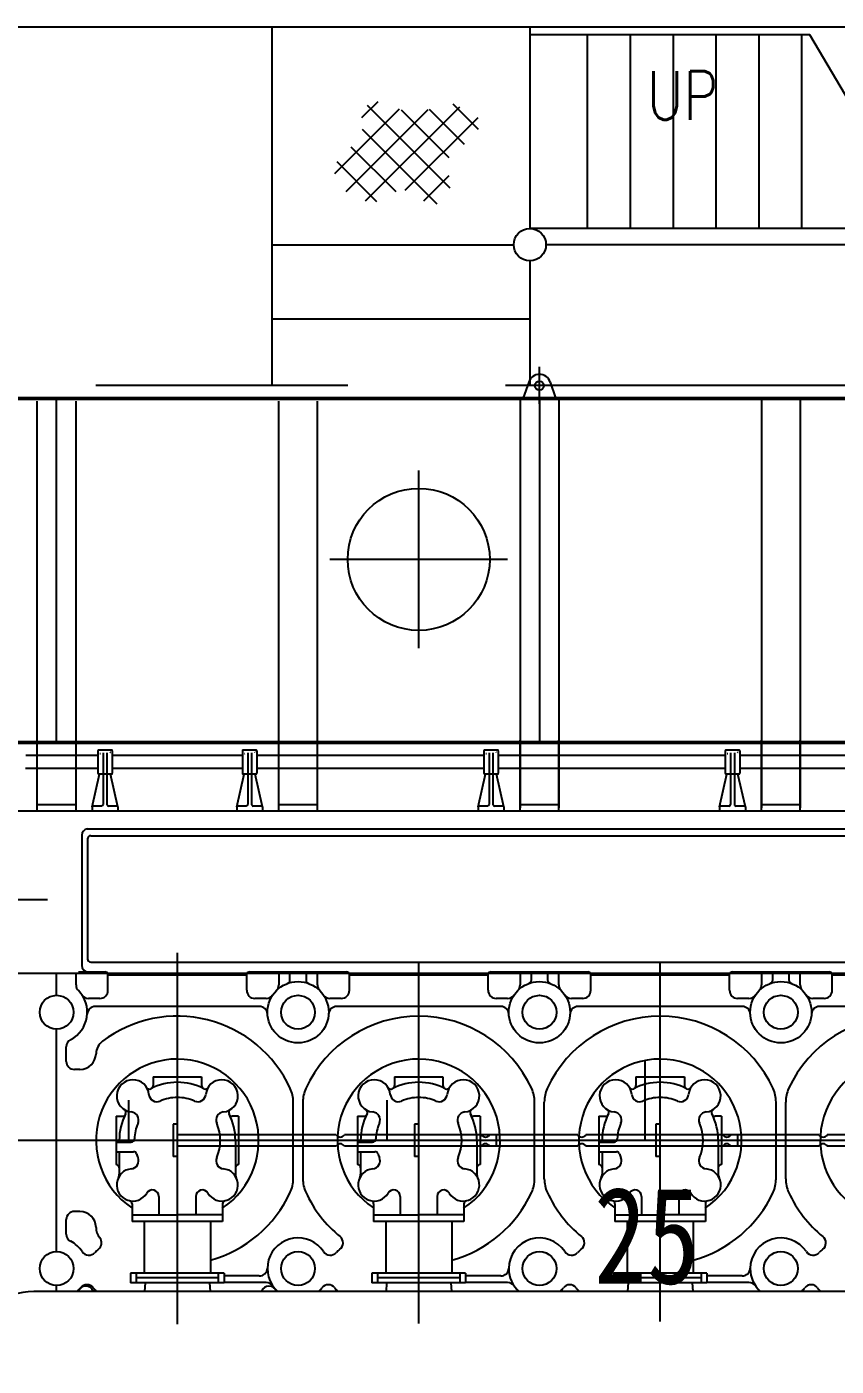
# Model space of a CAD drawing. Header units: millimetres. Extents: x -1838618 to -1600818, y -1770412 to -1553248.
# Drawn here: x -1809362 to -1806854, y -1686245 to -1682096 of the extents above; entities that cross this region are included whole.
import ezdxf

# ---------------------------------------------------------------- set-up
doc = ezdxf.new("R2010")
doc.units = ezdxf.units.MM
doc.header["$LTSCALE"] = 100
for name, pattern in [('ACAD_ISO04W100', [30, 24, -3, 0, -3]), ('CENTER', [2, 1.25, -0.25, 0.25, -0.25]), ('DASHED', [0.75, 0.5, -0.25])]:
    doc.linetypes.add(name, pattern=pattern)
for name, color, linetype in [('401texte', 4, 'Continuous'), ('412equipment', 6, 'Continuous'), ('TV', 7, 'Continuous')]:
    doc.layers.add(name, color=color, linetype=linetype)
doc.styles.add('ROMANC', font='romans.shx', dxfattribs={"width": 0.85, "height": 150})
doc.styles.add('ROMANT', font='', dxfattribs={"width": 0.8})
doc.styles.get('ROMANT').set_extended_font_data('SimSun')

# ---------------------------------------------------------------- blocks, each defined once
blk = doc.blocks.new('67')
at = {"color": 4}
for p, q in [((18599.99999999348, 0), (18599.99999999348, 250)), ((16999.99999999348, 0), (16999.99999999348, 125)), ((17799.99999999348, 0), (17799.99999999348, 125))]:
    blk.add_line(p, q, dxfattribs=at)
at = {"color": 4, "ltscale": 100}
blk.add_line((26786.59345266689, 0), (-4089.119822900276, 0), dxfattribs=at)
at = {"color": 4, "style": 'ROMANT', "width": 0.8}
blk.add_text('25', height=300, dxfattribs=at).set_placement((18440.88619324798, -443.9903266094624))
blk = doc.blocks.new('ME-2')
at = {"color": 7, "linetype": 'CENTER', "ltscale": 25.4}
for p, q in [((-23584.94623281738, 97810.15514193683), (-23584.94696678798, 97925.05522793443)), ((-25109.13536309498, 96273.23329083745), (-26024.84971909478, 96273.23321092634))]:
    blk.add_line(p, q, dxfattribs=at)
at = {"color": 7, "linetype": 'Continuous', "ltscale": 25.4}
for p, q in [((-23618.06054349225, 97877.57543240703), (-23634.94621835132, 97828.2413665417)), ((-23551.83328649626, 97877.57623746045), (-23534.94714135893, 97828.24286032635)), ((-24953.44267585831, 96734.7333247574), (-24953.44267224544, 96665.73332475753)), ((-24911.44267601529, 96737.73332695644), (-24950.44267601523, 96737.73332491444)), ((-24936.9429195406, 96728.66412662122), (-24936.94291119289, 96569.23332562117)), ((-24924.94291953451, 96728.5515332497), (-24924.94291119263, 96569.23332624981)), ((-24908.44267585824, 96734.73332711372), (-24908.44267224537, 96665.73332711348)), ((-24505.44235085843, 96734.7333247574), (-24505.44234724555, 96665.73332475753)), ((-24463.4423510154, 96737.73332695644), (-24502.44235101534, 96737.73332491444)), ((-24488.94259454035, 96728.66412662122), (-24488.94258619264, 96569.23332562117)), ((-24476.94259453463, 96728.5515332497), (-24476.94258619275, 96569.23332624981)), ((-24460.44235085836, 96734.73332711372), (-24460.44234724548, 96665.73332711348)), ((-23757.44240085813, 96734.7333247574), (-23757.44239724562, 96665.73332475753)), ((-23715.44240101546, 96737.73332695644), (-23754.4424010154, 96737.73332491444)), ((-23740.94264454041, 96728.66412662122), (-23740.9426361927, 96569.23332562117)), ((-23728.94264453469, 96728.5515332497), (-23728.94263619281, 96569.23332624981)), ((-23712.44240085842, 96734.73332711372), (-23712.44239724554, 96665.73332711348)), ((-23009.44245085819, 96734.7333247574), (-23009.44244724531, 96665.73332475753)), ((-22967.44245101552, 96737.73332695644), (-23006.44245101546, 96737.73332491444)), ((-22992.94269454047, 96728.66412662122), (-22992.94268619276, 96569.23332562117)), ((-22980.94269453475, 96728.5515332497), (-22980.94268619287, 96569.23332624981)), ((-22964.44245085811, 96734.73332711372), (-22964.4424472456, 96665.73332711348)), ((-24970.86780380858, 96561.89938684518), (-24947.90724708844, 96662.73332504721)), ((-24947.90727208827, 96662.73332504721), (-24950.44267208839, 96662.73332491444)), ((-24913.97807208821, 96662.73332682365), (-24947.90727208827, 96662.73332504721)), ((-24911.44267208845, 96662.73332695643), (-24913.97807208821, 96662.73332682365)), ((-24891.01744280859, 96561.89941502606), (-24913.97800208841, 96662.73331882374)), ((-24522.8674788087, 96561.89938684518), (-24499.9069220882, 96662.73332504721)), ((-24499.90694708839, 96662.73332504721), (-24502.44234708851, 96662.73332491444)), ((-24465.97774708833, 96662.73332682365), (-24499.90694708839, 96662.73332504721)), ((-24463.4423470882, 96662.73332695643), (-24465.97774708833, 96662.73332682365)), ((-24443.0171178087, 96561.89941502606), (-24465.97767708852, 96662.73331882374)), ((-23774.86752880876, 96561.89938684518), (-23751.90697208826, 96662.73332504721)), ((-23751.90699708844, 96662.73332504721), (-23754.44239708821, 96662.73332491444)), ((-23717.97779708839, 96662.73332682365), (-23751.90699708844, 96662.73332504721)), ((-23715.44239708827, 96662.73332695643), (-23717.97779708839, 96662.73332682365)), ((-23695.01716780876, 96561.89941502606), (-23717.97772708822, 96662.73331882374)), ((-23026.86757880882, 96561.89938684518), (-23003.90702208832, 96662.73332504721)), ((-23003.9070470885, 96662.73332504721), (-23006.44244708827, 96662.73332491444)), ((-22969.97784708845, 96662.73332682365), (-23003.9070470885, 96662.73332504721)), ((-22967.44244708833, 96662.73332695643), (-22969.97784708845, 96662.73332682365)), ((-22947.01721780882, 96561.89941502606), (-22969.97777708828, 96662.73331882374)), ((-24970.94266677385, 96561.2333238413), (-24970.94266609318, 96548.2333238412)), ((-24941.94291093088, 96564.23332535966), (-24967.94266693076, 96564.23332399834)), ((-24893.94266693096, 96564.23332787277), (-24919.94291093077, 96564.23332651144)), ((-24890.94266677392, 96561.23332803007), (-24890.94266609325, 96548.23332802996)), ((-24522.94234177396, 96561.2333238413), (-24522.94234109329, 96548.2333238412)), ((-24493.942585931, 96564.23332535966), (-24519.94234193088, 96564.23332399834)), ((-24445.94234193108, 96564.23332787277), (-24471.94258593088, 96564.23332651144)), ((-24442.94234177367, 96561.23332803007), (-24442.94234109301, 96548.23332802996)), ((-23774.94239177366, 96561.2333238413), (-23774.94239109299, 96548.2333238412)), ((-23745.94263593106, 96564.23332535966), (-23771.94239193094, 96564.23332399834)), ((-23697.94239193077, 96564.23332787277), (-23723.94263593094, 96564.23332651144)), ((-23694.94239177373, 96561.23332803007), (-23694.94239109307, 96548.23332802996)), ((-23026.94244177372, 96561.2333238413), (-23026.94244109305, 96548.2333238412)), ((-22997.94268593076, 96564.23332535966), (-23023.942441931, 96564.23332399834)), ((-22949.94244193083, 96564.23332787277), (-22975.942685931, 96564.23332651144)), ((-22946.94244177379, 96561.23332803007), (-22946.94244109312, 96548.23332802996)), ((-24890.94266609325, 96548.23332802996), (-24970.94266609318, 96548.2333238412)), ((-24442.94234109301, 96548.23332802996), (-24522.94234109329, 96548.2333238412)), ((-23694.94239109307, 96548.23332802996), (-23774.94239109299, 96548.2333238412)), ((-22946.94244109312, 96548.23332802996), (-23026.94244109305, 96548.2333238412)), ((-24781.94058077832, 95725.23325486261), (-24631.94058077832, 95725.23324700858)), ((-24781.94058077832, 95725.23325486261), (-24781.94058219568, 95698.15970786265)), ((-24631.94058077832, 95725.23324700858), (-24631.94058219567, 95698.15970000862)), ((-24033.93490577844, 95725.23325486261), (-23883.93490577844, 95725.23324700858)), ((-24033.93490577844, 95725.23325486261), (-24033.9349071958, 95698.15970786265)), ((-23883.93490577844, 95725.23324700858), (-23883.9349071958, 95698.15970000862)), ((-23285.93648077811, 95725.23325486261), (-23135.93648077811, 95725.23324700858)), ((-23285.93648077811, 95725.23325486261), (-23285.93648219583, 95698.15970786265)), ((-23135.93648077811, 95725.23324700858), (-23135.93648219583, 95698.15970000862)), ((-24896.94080116613, 95603.23326088408), (-24896.94080899615, 95453.69386288374)), ((-24896.94080116613, 95603.23326088408), (-24876.86707016627, 95603.2332598327)), ((-24719.94034447496, 95578.23715761631), (-24719.94034971074, 95478.23789061629)), ((-24706.94058847519, 95578.23325093566), (-24719.94034447533, 95578.23325161633)), ((-24516.940373166, 95603.23324098725), (-24537.01410416623, 95603.23324203826)), ((-24516.940373166, 95603.23324098725), (-24516.94038099602, 95453.69384298727)), ((-24148.93512616625, 95603.23326088408), (-24148.93513399591, 95453.69386288374)), ((-24148.93512616625, 95603.23326088408), (-24128.86139516603, 95603.2332598327)), ((-23971.93466947509, 95578.23715761631), (-23971.93467471086, 95478.23789061629)), ((-23958.93491347532, 95578.23325093566), (-23971.93466947509, 95578.23325161633)), ((-23768.93469816612, 95603.23324098725), (-23789.00842916599, 95603.23324203826)), ((-23768.93469816612, 95603.23324098725), (-23768.93470599614, 95453.69384298727)), ((-23400.93670116628, 95603.23326088408), (-23400.93670899594, 95453.69386288374)), ((-23400.93670116628, 95603.23326088408), (-23380.86297016606, 95603.2332598327)), ((-23223.93624447512, 95578.23715761631), (-23223.9362497109, 95478.23789061629)), ((-23210.93648847535, 95578.23325093566), (-23223.93624447512, 95578.23325161633)), ((-23020.93627316615, 95603.23324098725), (-23041.01000416602, 95603.23324203826)), ((-23020.93627316615, 95603.23324098725), (-23020.93628099618, 95453.69384298727)), ((-24896.9408053549, 95523.23326088378), (-24849.85315835482, 95523.23325841832)), ((-24886.94059109301, 95528.23326036021), (-24886.94059135494, 95523.23326036028)), ((-24214.44181117702, 95545.72931914854), (-24706.94059017704, 95545.72934493561)), ((-24526.94037709305, 95528.23324151075), (-24526.94038255984, 95423.82393951093)), ((-23764.445717177, 95545.72929558679), (-24189.44181117702, 95545.72931783921)), ((-24148.93513035502, 95523.23326088378), (-24101.84748335494, 95523.23325841832)), ((-24138.93491609313, 95528.23326036021), (-24138.93491635507, 95523.23326036028)), ((-23466.43613617715, 95545.72931914854), (-23958.93491517716, 95545.72934493561)), ((-23778.93470209317, 95528.23324151075), (-23778.93470755997, 95423.82393951093)), ((-23719.44571717693, 95545.72929323047), (-23739.44571717701, 95545.7292942775)), ((-23719.44571717693, 95545.72929323047), (-23719.44571900938, 95510.73710523057)), ((-23016.44004217713, 95545.72929558679), (-23441.43613617715, 95545.72931783921)), ((-23400.93670535505, 95523.23326088378), (-23353.84905835497, 95523.23325841832)), ((-23390.93649109316, 95528.23326036021), (-23390.9364913551, 95523.23326036028)), ((-22718.43771117718, 95545.72931914854), (-23210.93649017719, 95545.72934493561)), ((-23030.93627709321, 95528.23324151075), (-23030.93628256, 95423.82393951093)), ((-22971.44004217706, 95545.72929323047), (-22991.44004217713, 95545.7292942775)), ((-22971.44004217706, 95545.72929323047), (-22971.44004400914, 95510.73710523057)), ((-22268.44161717716, 95545.72929558679), (-22693.43771117718, 95545.72931783921)), ((-24896.94080692578, 95493.23326088385), (-24842.67563892579, 95493.23325804262)), ((-24886.94080692592, 95493.23326036036), (-24886.9408105599, 95423.82395836037)), ((-24214.44181300947, 95510.73322514829), (-24706.94059200949, 95510.73325093537)), ((-23764.44571900945, 95510.73320158655), (-24189.44181300947, 95510.73322383934)), ((-24148.9351319259, 95493.23326088385), (-24094.66996392592, 95493.23325804262)), ((-24138.93513192568, 95493.23326036036), (-24138.93513556002, 95423.82395836037)), ((-23466.4361380096, 95510.73322514829), (-23958.93491700961, 95510.73325093537)), ((-23719.44571900938, 95510.73319923024), (-23739.44571900945, 95510.73320027761)), ((-23016.44004400958, 95510.73320158655), (-23441.4361380096, 95510.73322383934)), ((-23400.93670692593, 95493.23326088385), (-23346.67153892559, 95493.23325804262)), ((-23390.93670692571, 95493.23326036036), (-23390.93671056005, 95423.82395836037)), ((-22718.43771300963, 95510.73322514829), (-23210.93649200928, 95510.73325093537)), ((-22971.44004400951, 95510.73319923024), (-22991.44004400958, 95510.73320027761)), ((-22268.44161900961, 95510.73320158655), (-22693.43771300963, 95510.73322383934)), ((-24706.94059371097, 95478.23447193558), (-24719.9403497111, 95478.23447261624)), ((-23958.93491871109, 95478.23447193558), (-23971.93467471123, 95478.23447261624)), ((-23210.93649371113, 95478.23447193558), (-23223.93624971126, 95478.23447261624)), ((-24846.9408153899, 95331.58314226611), (-24846.94081718815, 95297.23325826607)), ((-24764.44060016663, 95354.94214694636), (-24764.44060318834, 95297.23325394632)), ((-24649.44060016649, 95354.94214092476), (-24649.4406031882, 95297.23324792474)), ((-24566.94038738977, 95331.58312760504), (-24566.94038918838, 95297.233243605)), ((-24098.93514038966, 95331.58314226611), (-24098.93514218828, 95297.23325826607)), ((-24016.43492516676, 95354.94214694636), (-24016.43492818847, 95297.23325394632)), ((-23901.43492516661, 95354.94214092476), (-23901.43492818832, 95297.23324792474)), ((-23818.93471238989, 95331.58312760504), (-23818.93471418814, 95297.233243605)), ((-23350.93671538969, 95331.58314226611), (-23350.93671718831, 95297.23325826607)), ((-23268.43650016679, 95354.94214694636), (-23268.43650318813, 95297.23325394632)), ((-23153.43650016664, 95354.94214092476), (-23153.43650318835, 95297.23324792474)), ((-23070.93628738956, 95331.58312760504), (-23070.93628918817, 95297.233243605)), ((-24846.94081718815, 95297.23325826607), (-24706.94060318827, 95297.23325093553)), ((-24566.94038918838, 95297.233243605), (-24706.94060318827, 95297.23325093553)), ((-24098.93514218828, 95297.23325826607), (-23958.93492818839, 95297.23325093553)), ((-23818.93471418814, 95297.233243605), (-23958.93492818839, 95297.23325093553)), ((-23350.93671718831, 95297.23325826607), (-23210.93650318842, 95297.23325093553)), ((-23070.93628918817, 95297.233243605), (-23210.93650318842, 95297.23325093553))]:
    blk.add_line(p, q, dxfattribs=at)
blk.add_circle((-23584.94659109318, 97866.24175093537), 14.000002, dxfattribs=at)
for centre, radius, start, end in [((-23584.94659109318, 97866.24175093537), 34.999985, 18.89538099923744, 161.1053479995754), ((-24950.44267585843, 96734.73332491456), 3, 89.99996899984576, 180.0000059997609), ((-24911.44267585812, 96734.73332695656), 3, 359.99998600028, 89.99996899984576), ((-24502.44235085818, 96734.73332491456), 3, 89.99996899984576, 180.0000059997609), ((-24463.44235085824, 96734.73332695656), 3, 359.99998600028, 89.99996899984576), ((-23754.44240085824, 96734.73332491456), 3, 89.99996899984576, 180.0000059997609), ((-23715.4424008583, 96734.73332695656), 3, 359.99998600028, 89.99996899984576), ((-23006.4424508583, 96734.73332491456), 3, 89.99996899984576, 180.0000059997609), ((-22967.44245085836, 96734.73332695656), 3, 359.99998600028, 89.99996899984576), ((-24950.44267224555, 96665.73332491433), 3, 179.9999659999653, 270.0000209999969), ((-24911.44267224561, 96665.73332695669), 3, 270.0000209999969, 359.99998600028), ((-24502.44234724531, 96665.73332491433), 3, 179.9999659999653, 270.0000209999969), ((-24463.44234724536, 96665.73332695669), 3, 270.0000209999969, 359.99998600028), ((-23754.44239724536, 96665.73332491433), 3, 179.9999659999653, 270.0000209999969), ((-23715.44239724542, 96665.73332695669), 3, 270.0000209999969, 359.99998600028), ((-23006.44244724543, 96665.73332491433), 3, 179.9999659999653, 270.0000209999969), ((-22967.44244724548, 96665.73332695669), 3, 270.0000209999969, 359.99998600028), ((-24967.94266677396, 96561.2333239981), 3, 89.99996899984576, 180.0000059997609), ((-24941.94291119282, 96569.2333253596), 5, 270.0000209999969, 359.99998600028), ((-24919.9429111927, 96569.23332651138), 5, 179.9999659999653, 270.0000209999969), ((-24893.9426667738, 96561.2333278729), 3, 359.99998600028, 89.99996899984576), ((-24519.94234177371, 96561.2333239981), 3, 89.99996899984576, 180.0000059997609), ((-24493.94258619257, 96569.2333253596), 5, 270.0000209999969, 359.99998600028), ((-24471.94258619282, 96569.23332651138), 5, 179.9999659999653, 270.0000209999969), ((-24445.94234177392, 96561.2333278729), 3, 359.99998600028, 89.99996899984576), ((-23771.94239177377, 96561.2333239981), 3, 89.99996899984576, 180.0000059997609), ((-23745.94263619263, 96569.2333253596), 5, 270.0000209999969, 359.99998600028), ((-23723.94263619288, 96569.23332651138), 5, 179.9999659999653, 270.0000209999969), ((-23697.94239177398, 96561.2333278729), 3, 359.99998600028, 89.99996899984576), ((-23023.94244177384, 96561.2333239981), 3, 89.99996899984576, 180.0000059997609), ((-22997.94268619269, 96569.2333253596), 5, 270.0000209999969, 359.99998600028), ((-22975.94268619258, 96569.23332651138), 5, 179.9999659999653, 270.0000209999969), ((-22949.94244177368, 96561.2333278729), 3, 359.99998600028, 89.99996899984576), ((-24844.82653987332, 95666.1190001553), 50, 90.00003100015424, 264.7053060002558), ((-24844.82653987332, 95666.1190001553), 50, 5.294852000236376, 89.99996300008486), ((-24793.58239723922, 95697.32847047206), 10, 211.3425500006079, 297.129525999964), ((-24706.94059109308, 95528.23325093566), 180, 90.00001700043423, 117.1299109999228), ((-24791.94079619599, 95698.15970838616), 10, 296.5749890004057, 359.9999799996853), ((-24706.94059109308, 95528.23325093566), 180, 62.87006799989899, 90.00001700043423), ((-24621.94036819572, 95698.15969948475), 10, 180.00001399972, 243.4250049995984), ((-24620.29876723944, 95697.32846139894), 10, 242.8704480000317, 328.657389000261), ((-24569.05462787334, 95666.11898571582), 50, 90.00003100015424, 174.7051420002515), ((-24569.05462787334, 95666.11898571582), 50, 275.2946880002322, 89.99996300008486), ((-24096.82086487344, 95666.1190001553), 50, 90.00003100015424, 264.7053060002558), ((-24096.82086487344, 95666.1190001553), 50, 5.294852000236376, 89.99996300008486), ((-24045.57672223935, 95697.32847047206), 10, 211.3425500006079, 297.129525999964), ((-23958.9349160932, 95528.23325093566), 180, 90.00001700043423, 117.1299109999228), ((-24043.93512119575, 95698.15970838616), 10, 296.5749890004057, 359.9999799996853), ((-23958.9349160932, 95528.23325093566), 180, 62.87006799989899, 90.00001700043423), ((-23873.93469319584, 95698.15969948475), 10, 180.00001399972, 243.4250049995984), ((-23872.2930922392, 95697.32846139894), 10, 242.8704480000317, 328.657389000261), ((-23821.04895287346, 95666.11898571582), 50, 90.00003100015424, 174.7051420002515), ((-23821.04895287346, 95666.11898571582), 50, 275.2946880002322, 89.99996300008486), ((-23348.82243987348, 95666.1190001553), 50, 90.00003100015424, 264.7053060002558), ((-23348.82243987348, 95666.1190001553), 50, 5.294852000236376, 89.99996300008486), ((-23297.57829723938, 95697.32847047206), 10, 211.3425500006079, 297.129525999964), ((-23210.93649109323, 95528.23325093566), 180, 90.00001700043423, 117.1299109999228), ((-23295.93669619578, 95698.15970838616), 10, 296.5749890004057, 359.9999799996853), ((-23210.93649109323, 95528.23325093566), 180, 62.87006799989899, 90.00001700043423), ((-23125.93626819587, 95698.15969948475), 10, 180.00001399972, 243.4250049995984), ((-23124.29466723923, 95697.32846139894), 10, 242.8704480000317, 328.657389000261), ((-23073.05052787349, 95666.11898571582), 50, 90.00003100015424, 174.7051420002515), ((-23073.05052787349, 95666.11898571582), 50, 275.2946880002322, 89.99996300008486), ((-24770.1465465111, 95673.04004724509), 25, 185.294777000032, 293.580559000406), ((-24706.94059109308, 95528.23325093566), 133, 90.00003100015424, 113.5805219999979), ((-24706.94059109308, 95528.23325093566), 133, 66.41947200035177, 89.99996300008486), ((-24643.73462051124, 95673.04004062615), 25, 246.4194139998025, 354.7051620002158), ((-24022.14087151122, 95673.04004724509), 25, 185.294777000032, 293.580559000406), ((-23958.9349160932, 95528.23325093566), 133, 90.00003100015424, 113.5805219999979), ((-23958.9349160932, 95528.23325093566), 133, 66.41947200035177, 89.99996300008486), ((-23895.728945511, 95673.04004062615), 25, 246.4194139998025, 354.7051620002158), ((-23274.14244651125, 95673.04004724509), 25, 185.294777000032, 293.580559000406), ((-23210.93649109323, 95528.23325093566), 133, 90.00003100015424, 113.5805219999979), ((-23210.93649109323, 95528.23325093566), 133, 66.41947200035177, 89.99996300008486), ((-23147.73052051103, 95673.04004062615), 25, 246.4194139998025, 354.7051620002158), ((-24706.94059109308, 95528.23325093566), 180, 152.8701749996344, 179.9999600002044), ((-24876.8670696424, 95613.23325983292), 10, 269.9997970003078, 333.4249160004682), ((-24876.03601455674, 95614.87486178929), 10, 332.8699759996667, 58.65748100024682), ((-24851.74744178374, 95591.4390085175), 25, 336.4195980005677, 84.7052000002041), ((-24562.13373378385, 95591.4389933533), 25, 95.29479400028141, 203.5803960006591), ((-24537.84515855667, 95614.87484408179), 10, 121.3425129998966, 207.1300179998116), ((-24706.94059109308, 95528.23325093566), 180, 3.4000034688e-05, 27.129818999612), ((-24537.01410364272, 95613.23324203811), 10, 206.5750239995269, 270.0001800003308), ((-23958.9349160932, 95528.23325093566), 180, 152.8701749996344, 179.9999600002044), ((-24128.86139464252, 95613.23325983292), 10, 269.9997970003078, 333.4249160004682), ((-24128.0303395565, 95614.87486178929), 10, 332.8699759996667, 58.65748100024682), ((-24103.74176678386, 95591.4390085175), 25, 336.4195980005677, 84.7052000002041), ((-23814.12805878361, 95591.4389933533), 25, 95.29479400028141, 203.5803960006591), ((-23789.83948355679, 95614.87484408179), 10, 121.3425129998966, 207.1300179998116), ((-23958.9349160932, 95528.23325093566), 180, 3.4000034688e-05, 27.129818999612), ((-23789.00842864248, 95613.23324203811), 10, 206.5750239995269, 270.0001800003308), ((-23210.93649109323, 95528.23325093566), 180, 152.8701749996344, 179.9999600002044), ((-23380.86296964255, 95613.23325983292), 10, 269.9997970003078, 333.4249160004682), ((-23380.03191455653, 95614.87486178929), 10, 332.8699759996667, 58.65748100024682), ((-23355.74334178389, 95591.4390085175), 25, 336.4195980005677, 84.7052000002041), ((-23066.12963378364, 95591.4389933533), 25, 95.29479400028141, 203.5803960006591), ((-23041.84105855646, 95614.87484408179), 10, 121.3425129998966, 207.1300179998116), ((-23210.93649109323, 95528.23325093566), 180, 3.4000034688e-05, 27.129818999612), ((-23041.01000364251, 95613.23324203811), 10, 206.5750239995269, 270.0001800003308), ((-24706.94059109308, 95528.23325093566), 133, 156.4195240004705, 177.9962009997692), ((-24706.94059109308, 95528.23325093566), 133, 336.4195440004148, 23.58046999932431), ((-23958.9349160932, 95528.23325093566), 133, 156.4195240004705, 177.9962009997692), ((-23958.9349160932, 95528.23325093566), 133, 336.4195440004148, 23.58046999932431), ((-23210.93649109323, 95528.23325093566), 133, 156.4195240004705, 177.9962009997692), ((-23210.93649109323, 95528.23325093566), 133, 336.4195440004148, 23.58046999932431), ((-24849.85315783131, 95533.23325841855), 10, 269.9999609998867, 357.9962209999708), ((-24201.93790379352, 95553.05353749362), 14.486053, 210.365943000136, 329.6339969994834), ((-24101.84748283143, 95533.23325841855), 10, 269.9999609998867, 357.9962209999708), ((-23751.94571679356, 95553.05351393225), 14.486053, 210.365943000136, 329.6340509995388), ((-23453.93222879364, 95553.05353749362), 14.486053, 210.365943000136, 329.6339969994834), ((-23353.84905783147, 95533.23325841855), 10, 269.9999609998867, 357.9962209999708), ((-23003.94004179369, 95553.05351393225), 14.486053, 210.365943000136, 329.6340509995388), ((-22705.93380379367, 95553.05353749362), 14.486053, 210.365943000136, 329.6339969994834), ((-24842.6756394493, 95483.23325804275), 10, 18.34182500035228, 90.00007199963206), ((-24706.94059109308, 95528.23325093566), 133, 198.3418040004694, 203.5804500005732), ((-24201.93790639285, 95503.40876149356), 14.489534, 30.38022399998222, 149.619755000076), ((-24094.66996444942, 95483.23325804275), 10, 18.34182500035228, 90.00007199963206), ((-23958.9349160932, 95528.23325093566), 133, 198.3418040004694, 203.5804500005732), ((-23751.94571939363, 95503.39921693201), 14.489534, 30.38022399998222, 149.619755000076), ((-23453.93223139297, 95503.40876149356), 14.489534, 30.38022399998222, 149.619755000076), ((-23346.67153944945, 95483.23325804275), 10, 18.34182500035228, 90.00007199963206), ((-23210.93649109323, 95528.23325093566), 133, 198.3418040004694, 203.5804500005732), ((-23003.94004439338, 95503.39921693201), 14.489534, 30.38022399998222, 149.619755000076), ((-22705.933806393, 95503.40876149356), 14.489534, 30.38022399998222, 149.619755000076), ((-24896.94080951966, 95443.69386288388), 10, 3.4000034688e-05, 90.00001700043423), ((-24844.82655431282, 95390.34745515537), 50, 95.29473899985913, 329.6307180006059), ((-24851.74744840267, 95465.0274475175), 25, 275.2946880002322, 23.58046999932431), ((-24569.05464231284, 95390.34744071585), 50, 210.369221000398, 84.70525499979136), ((-24562.13374040279, 95465.02743235331), 25, 156.4195240004705, 264.7053060002558), ((-24516.94038151952, 95443.69384298706), 10, 90.00001700043423, 180), ((-24148.93513451978, 95443.69386288388), 10, 3.4000034688e-05, 90.00001700043423), ((-24096.82087931295, 95390.34745515537), 50, 95.29473899985913, 329.6307180006059), ((-24103.74177340243, 95465.0274475175), 25, 275.2946880002322, 23.58046999932431), ((-23821.04896731296, 95390.34744071585), 50, 210.369221000398, 84.70525499979136), ((-23814.12806540255, 95465.02743235331), 25, 156.4195240004705, 264.7053060002558), ((-23768.93470651965, 95443.69384298706), 10, 90.00001700043423, 180), ((-23400.93670951981, 95443.69386288388), 10, 3.4000034688e-05, 90.00001700043423), ((-23348.82245431298, 95390.34745515537), 50, 95.29473899985913, 329.6307180006059), ((-23355.74334840247, 95465.0274475175), 25, 275.2946880002322, 23.58046999932431), ((-23073.05054231299, 95390.34744071585), 50, 210.369221000398, 84.70525499979136), ((-23066.12964040258, 95465.02743235331), 25, 156.4195240004705, 264.7053060002558), ((-23020.93628151968, 95443.69384298706), 10, 90.00001700043423, 180), ((-24911.9408105599, 95423.82395966932), 25, 333.4900480000052, 3.4000034688e-05), ((-24501.94038255984, 95423.8239382016), 25, 179.9999600002044, 206.5099460002759), ((-24163.93513556002, 95423.82395966932), 25, 333.4900480000052, 3.4000034688e-05), ((-23753.93470755997, 95423.8239382016), 25, 179.9999600002044, 206.5099460002759), ((-23415.93671056005, 95423.82395966932), 25, 333.4900480000052, 3.4000034688e-05), ((-23005.93628256, 95423.8239382016), 25, 179.9999600002044, 206.5099460002759), ((-24784.44060016671, 95354.94214799335), 20, 3.4000034688e-05, 149.6161490002298), ((-24629.44060016678, 95354.94213987773), 20, 30.38388500044558, 180), ((-24036.43492516683, 95354.94214799335), 20, 3.4000034688e-05, 149.6161490002298), ((-23881.43492516654, 95354.94213987773), 20, 30.38388500044558, 180), ((-23288.4365001665, 95354.94214799335), 20, 3.4000034688e-05, 149.6161490002298), ((-23133.43650016657, 95354.94213987773), 20, 30.38388500044558, 180), ((-24856.94081538975, 95331.5831427896), 10, 3.4000034688e-05, 78.35164900002304), ((-24556.94038738991, 95331.58312708154), 10, 101.6483450000471, 179.9999600002044), ((-24108.93514038987, 95331.5831427896), 10, 3.4000034688e-05, 78.35164900002304), ((-23808.93471238967, 95331.58312708154), 10, 101.6483450000471, 179.9999600002044), ((-23360.93671538991, 95331.5831427896), 10, 3.4000034688e-05, 78.35164900002304), ((-23060.9362873897, 95331.58312708154), 10, 101.6483450000471, 179.9999600002044)]:
    blk.add_arc(centre, radius, start, end, dxfattribs=at)
at = {"color": 7, "linetype": 'Continuous'}
for centre, major_axis, ratio, start_param, end_param in [((-24946.94291954045, 96728.66414209781), (-0.8050224481408701, -1.830830677089086), 0.9999979999999998, 0.4142590879268121, 1.199656491593927), ((-24914.94291953463, 96728.55154877342), (-1.879935873562488, 0.6825352007686162), 0.9999980000000004, 4.275256795025276, 5.060652897809115), ((-24498.94259454054, 96728.66414209781), (-0.8050224481408701, -1.830830677089086), 0.9999979999999998, 0.4142590879268121, 1.199656491593927), ((-24466.94259453472, 96728.55154877342), (-1.879935873562488, 0.6825352007686162), 0.9999980000000004, 4.275256795025276, 5.060652897809115), ((-23750.94264454069, 96728.66414209781), (-0.8050224481408701, -1.830830677089086), 0.9999979999999998, 0.4142590879268121, 1.199656491593927), ((-23718.9426445344, 96728.55154877342), (-1.879935873562488, 0.6825352007686162), 0.9999980000000004, 4.275256795025276, 5.060652897809115), ((-23002.94269454037, 96728.66414209781), (-0.8050224481408701, -1.830830677089086), 0.9999979999999998, 0.4142590879268121, 1.199656491593927), ((-22970.94269453455, 96728.55154877342), (-1.879935873562488, 0.6825352007686162), 0.9999980000000004, 4.275256795025276, 5.060652897809115)]:
    blk.add_ellipse(centre, major_axis=major_axis, ratio=ratio, start_param=start_param, end_param=end_param, dxfattribs=at)
at = {"layer": 'TV', "color": 7, "linetype": 'CENTER', "ltscale": 25.4}
for p, q in [((-20514.92399109309, 97866.7464509356), (-27356.94404109316, 97866.7464509356)), ((-23958.94294109319, 97053.23325093566), (-23958.94294109319, 97603.23325093566)), ((-23683.94294109319, 97328.23325093566), (-24233.94294109319, 97328.23325093566)), ((-24706.94251609319, 94959.2879509354), (-24706.94251609319, 96109.20745093541)), ((-23958.94179109317, 94960.98472593557), (-23958.94179109317, 96080.69107593554)), ((-23210.94146609328, 94967.05772593567), (-23210.94146609328, 96080.69107593554)), ((-20140.40914109326, 95528.23325093566), (-25162.70726609298, 95528.23325093566))]:
    blk.add_line(p, q, dxfattribs=at)
at = {"layer": 'TV', "color": 7, "linetype": 'Continuous', "ltscale": 25.4}
for p, q in [((-20530.86714109311, 97828.24280093562), (-27356.94404109316, 97828.24280093562)), ((-20532.93814109318, 97823.24287593555), (-27356.94404109316, 97823.24287593555)), ((-25080.9415410932, 96758.23357593552), (-25080.9415410932, 97828.24280093562)), ((-23584.94276609315, 97828.24202593554), (-23584.94276609315, 96758.23357593552)), ((-25140.94176609331, 96720.23345093556), (-25140.94176609331, 96768.2334009355)), ((-25020.94169109303, 96720.23345093556), (-25020.94169109303, 96768.2334009355)), ((-24392.94181609301, 96720.23345093556), (-24392.94181609301, 96768.2334009355)), ((-24272.94171609327, 96720.23345093556), (-24272.94171609327, 96768.2334009355)), ((-23644.94184109324, 96720.23345093556), (-23644.94184109324, 96768.2334009355)), ((-23524.94176609333, 96720.23345093556), (-23524.94176609333, 96768.2334009355)), ((-22896.9418910933, 96720.23345093556), (-22896.9418910933, 96768.2334009355)), ((-22776.94181609302, 96720.23345093556), (-22776.94181609302, 96768.2334009355)), ((-20452.94126609304, 96758.23357593552), (-25253.94569109311, 96758.23357593552)), ((-20447.94134109332, 96763.23347593541), (-25248.94536609325, 96763.23347593541)), ((-24953.60084109314, 96720.23345093556), (-25176.74231609315, 96720.23345093556)), ((-24505.4719410932, 96720.23345093556), (-24908.29824109322, 96720.23345093556)), ((-23757.47199109326, 96720.23345093556), (-24460.52869109306, 96720.23345093556)), ((-23009.47204109332, 96720.23345093556), (-23712.52874109312, 96720.23345093556)), ((-22261.47206609319, 96720.23345093556), (-22964.52879109318, 96720.23345093556)), ((-24953.78051609303, 96680.23330093536), (-25177.07036609325, 96680.23330093536)), ((-25140.94176609331, 96548.23332593558), (-25140.94176609331, 96680.23330093536)), ((-25020.94169109303, 96548.23332593558), (-25020.94169109303, 96680.23330093536)), ((-24505.65161609309, 96680.23330093536), (-24908.343266093, 96680.23330093536)), ((-23757.65166609315, 96680.23330093536), (-24460.52869109306, 96680.23330093536)), ((-24392.94181609301, 96548.23332593558), (-24392.94181609301, 96680.23330093536)), ((-24272.94171609327, 96548.23332593558), (-24272.94171609327, 96680.23330093536)), ((-23009.65171609322, 96680.23330093536), (-23712.52874109312, 96680.23330093536)), ((-23644.94184109324, 96548.23332593558), (-23644.94184109324, 96680.23330093536)), ((-23524.94176609333, 96548.23332593558), (-23524.94176609333, 96680.23330093536)), ((-22261.65174109308, 96680.23330093536), (-22964.52879109318, 96680.23330093536)), ((-22896.9418910933, 96548.23332593558), (-22896.9418910933, 96680.23330093536)), ((-22776.94181609302, 96548.23332593558), (-22776.94181609302, 96680.23330093536)), ((-25020.94244109328, 96568.24295093546), (-25140.94176609331, 96568.24295093546)), ((-24272.94249109298, 96568.24295093546), (-24392.94219109332, 96568.24295093546)), ((-23524.94254109304, 96568.24295093546), (-23644.94224109301, 96568.24295093546)), ((-22776.9425910931, 96568.24295093546), (-22896.94226609325, 96568.24295093546)), ((-20497.94134109332, 96548.23332593558), (-25273.94156609306, 96548.23332593558)), ((-24986.19779109329, 96493.2227259357), (-20622.94019109329, 96493.2227259357)), ((-25002.93936609312, 96473.49007593557), (-25002.93936609312, 96070.22315093534)), ((-24984.93894109313, 96462.22297593566), (-24984.93894109313, 96090.22322593562)), ((-24974.93911609315, 96472.22282593546), (-20630.94001609323, 96472.22282593546)), ((-24974.93871609302, 96080.22337593546), (-20630.94001609323, 96080.22337593546)), ((-20497.94134109332, 96045.23307593561), (-25273.94156609306, 96045.23307593561)), ((-25080.93771609318, 95977.7236259354), (-25080.93771609318, 96045.22355093548)), ((-25020.94244109328, 96009.93872593543), (-25020.94244109328, 96045.23307593561)), ((-25012.93921609329, 96050.22307593543), (-24930.60316609306, 96050.22307593543)), ((-24921.94226609325, 95993.2334009355), (-24921.94226609325, 96045.23307593561)), ((-24491.94236609299, 96040.23315093551), (-24921.94226609325, 96040.23315093551)), ((-24826.94219109333, 96040.23315093551), (-24826.94219109333, 96045.23307593561)), ((-24586.94244109327, 96040.23315093551), (-24586.94244109327, 96045.23307593561)), ((-24491.94236609299, 95993.2334009355), (-24491.94236609299, 96045.23307593561)), ((-24483.27689109326, 96050.22307593543), (-24182.60284109317, 96050.22307593543)), ((-24392.94219109332, 96045.23307593561), (-24392.94219109332, 96009.93872593543)), ((-24357.9419660932, 96025.63240093557), (-24357.9419660932, 96045.23307593561)), ((-24307.93966609315, 96045.23307593561), (-24307.93966609315, 96025.63240093557)), ((-24272.93981609298, 96009.93872593543), (-24272.93981609298, 96045.23307593561)), ((-24173.939266093, 95993.2334009355), (-24173.939266093, 96045.23307593561)), ((-23743.93934109328, 96040.23315093551), (-24173.939266093, 96040.23315093551)), ((-24078.93956609303, 96040.23315093551), (-24078.93956609303, 96045.23307593561)), ((-23838.9394160932, 96040.23315093551), (-23838.9394160932, 96045.23307593561)), ((-23743.93934109328, 95993.2334009355), (-23743.93934109328, 96045.23307593561)), ((-23735.27694109333, 96050.22307593543), (-23434.60286609305, 96050.22307593543)), ((-23644.94031609327, 96045.23307593561), (-23644.94031609327, 96009.93872593543)), ((-23609.9404660931, 96025.63240093557), (-23609.9404660931, 96045.23307593561)), ((-23559.9404660931, 96045.23307593561), (-23559.9404660931, 96025.63240093557)), ((-23524.94024109299, 96009.93872593543), (-23524.94024109299, 96045.23307593561)), ((-23425.94009109314, 95993.2334009355), (-23425.94009109314, 96045.23307593561)), ((-22995.94016609306, 96040.23315093551), (-23425.94009109314, 96040.23315093551)), ((-23330.94001609323, 96040.23315093551), (-23330.94001609323, 96045.23307593561)), ((-23090.94024109334, 96040.23315093551), (-23090.94024109334, 96045.23307593561)), ((-22995.94016609306, 95993.2334009355), (-22995.94016609306, 96045.23307593561)), ((-22987.27659109325, 96050.22307593543), (-22686.60291609311, 96050.22307593543)), ((-22896.94114109305, 96045.23307593561), (-22896.94114109305, 96009.93872593543)), ((-22861.93976609327, 96025.63240093557), (-22861.93976609327, 96045.23307593561)), ((-22811.93976609328, 96045.23307593561), (-22811.93976609328, 96025.63240093557)), ((-22776.93991609311, 96009.93872593543), (-22776.93991609311, 96045.23307593561)), ((-22677.93974109307, 95993.2334009355), (-22677.93974109307, 96045.23307593561)), ((-22247.93981609299, 96040.23315093551), (-22677.93974109307, 96040.23315093551)), ((-24946.94226609325, 95968.2334009355), (-24982.06801609311, 95968.2334009355)), ((-24452.73834109328, 95943.2334009355), (-24961.14629109332, 95943.2334009355)), ((-24431.8154660931, 95968.2334009355), (-24466.94236609299, 95968.2334009355)), ((-24198.939266093, 95968.2334009355), (-24234.06501609323, 95968.2334009355)), ((-23704.73646609324, 95943.2334009355), (-24213.14596609307, 95943.2334009355)), ((-23683.81246609323, 95968.2334009355), (-23718.93934109329, 95968.2334009355)), ((-23450.94009109315, 95968.2334009355), (-23486.06581609318, 95968.2334009355)), ((-22956.73726609319, 95943.2334009355), (-23465.14411609322, 95943.2334009355)), ((-22935.813291093, 95968.2334009355), (-22970.94016609306, 95968.2334009355)), ((-22702.93974109307, 95968.2334009355), (-22738.0654660931, 95968.2334009355)), ((-22208.73731609325, 95943.2334009355), (-22717.14376609314, 95943.2334009355)), ((-25080.9415410932, 95183.7386259355), (-25080.9415410932, 95872.72330093554)), ((-25050.94274109331, 95773.23332593557), (-25050.94274109331, 95818.57977593543)), ((-25008.94179109317, 95748.23332593558), (-25025.94274109331, 95748.23332593558)), ((-24347.94211609303, 95409.3062509354), (-24347.94211609303, 95647.16140093558)), ((-24317.93951609332, 95647.16140093558), (-24317.93951609332, 95409.3062509354)), ((-23599.94024109299, 95409.30015093552), (-23599.94024109299, 95647.16407593557)), ((-23569.94031609327, 95409.3062509354), (-23569.94031609327, 95647.16140093558)), ((-22851.94106609313, 95409.30015093552), (-22851.94106609313, 95647.16482593548)), ((-22821.93999109302, 95409.3062509354), (-22821.93999109302, 95647.16140093558)), ((-25050.94274109331, 95237.88902593558), (-25050.94274109331, 95283.23202593536)), ((-25008.94179109317, 95308.23202593536), (-25025.94274109331, 95308.23202593536)), ((-24846.94036609333, 95297.22740093539), (-24846.94036609333, 95277.23227593568)), ((-24566.94044109325, 95277.23227593568), (-24846.94036609333, 95277.23227593568)), ((-24809.44036609333, 95277.23227593568), (-24809.44036609333, 95117.23472593557)), ((-24604.44044109325, 95277.23227593568), (-24604.44044109325, 95117.23472593557)), ((-24566.94044109325, 95297.22740093539), (-24566.94044109325, 95277.23227593568)), ((-24098.94041609303, 95297.22740093539), (-24098.94041609303, 95277.23227593568)), ((-23818.94049109331, 95277.23227593568), (-24098.94041609303, 95277.23227593568)), ((-24061.44041609303, 95277.23227593568), (-24061.44041609303, 95117.23472593557)), ((-23856.44049109331, 95277.23227593568), (-23856.44049109331, 95117.23472593557)), ((-23818.94049109331, 95297.22740093539), (-23818.94049109331, 95277.23227593568)), ((-23350.94046609309, 95297.22740093539), (-23350.94046609309, 95277.23227593568)), ((-23070.94054109301, 95277.23227593568), (-23350.94046609309, 95277.23227593568)), ((-23313.44046609309, 95277.23227593568), (-23313.44046609309, 95117.23472593557)), ((-23108.440541093, 95277.23227593568), (-23108.440541093, 95117.23472593557)), ((-23070.94054109301, 95297.22740093539), (-23070.94054109301, 95277.23227593568)), ((-24851.94029109305, 95117.23472593557), (-24851.94029109305, 95087.23595093552)), ((-24561.94051609316, 95117.23472593557), (-24851.94029109305, 95117.23472593557)), ((-24833.9402660932, 95087.23595093552), (-24833.9402660932, 95117.23472593557)), ((-24579.94054109302, 95117.23472593557), (-24579.94054109302, 95087.23595093552)), ((-24561.94051609316, 95117.23472593557), (-24561.94051609316, 95087.23595093552)), ((-24452.92486609331, 95108.23202593536), (-24561.94051609316, 95108.23202593536)), ((-24103.94034109311, 95117.23472593557), (-24103.94034109311, 95087.23595093552)), ((-23813.94019109328, 95117.23472593557), (-24103.94034109311, 95117.23472593557)), ((-24085.94031609326, 95087.23595093552), (-24085.94031609326, 95117.23472593557)), ((-23831.94059109308, 95117.23472593557), (-23831.94059109308, 95087.23595093552)), ((-23813.94019109328, 95117.23472593557), (-23813.94019109328, 95087.23595093552)), ((-23704.92376609298, 95108.23202593536), (-23813.94019109328, 95108.23202593536)), ((-23355.94039109317, 95117.23472593557), (-23355.94039109317, 95087.23595093552)), ((-23065.94024109334, 95117.23472593557), (-23355.94039109317, 95117.23472593557)), ((-23337.94036609332, 95087.23595093552), (-23337.94036609332, 95117.23472593557)), ((-23083.94064109314, 95117.23472593557), (-23083.94064109314, 95087.23595093552)), ((-22956.92266609302, 95108.23202593536), (-23066.27744109326, 95108.23202593536)), ((-23065.94024109334, 95117.23472593557), (-23065.94024109334, 95087.23595093552)), ((-25080.9415410932, 95060.23400093552), (-25080.9415410932, 95078.7459509357)), ((-24561.94051609316, 95087.23595093552), (-24851.94029109305, 95087.23595093552)), ((-24579.94054109302, 95102.23227593568), (-24833.9402660932, 95102.23227593568)), ((-24806.45536609307, 95087.23595093552), (-24808.19716609302, 95060.23475093541)), ((-24607.42544109315, 95087.23595093552), (-24605.68326609326, 95060.2355259355)), ((-24431.8154660931, 95088.2308259356), (-24561.94051609316, 95088.2308259356)), ((-23813.94019109328, 95087.23595093552), (-24103.94034109311, 95087.23595093552)), ((-23831.94059109308, 95102.23227593568), (-24085.94031609326, 95102.23227593568)), ((-24058.45579109307, 95087.23442593552), (-24060.19759109302, 95060.23322593544)), ((-23859.42549109321, 95087.23747593547), (-23857.68331609332, 95060.23627593539)), ((-23683.81246609323, 95088.2308259356), (-23813.94019109328, 95088.2308259356)), ((-23065.94024109334, 95087.23595093552), (-23355.94039109317, 95087.23595093552)), ((-23083.94064109314, 95102.23227593568), (-23337.94036609332, 95102.23227593568)), ((-23310.45584109313, 95087.23290093556), (-23312.19801609302, 95060.23247593555)), ((-23111.42516609332, 95087.23290093556), (-23109.68316609331, 95060.23170093547)), ((-22935.813291093, 95088.2308259356), (-23065.94024109334, 95088.2308259356)), ((-20578.93271609326, 95060.23400093552), (-25151.9299910932, 95060.23400093552))]:
    blk.add_line(p, q, dxfattribs=at)
at = {"layer": 'TV', "color": 7, "linetype": 'DASHED', "ltscale": 25.4}
for p, q in [((-25020.94474109334, 97828.24280093562), (-25140.94366609322, 97828.24280093562)), ((-25140.94366609322, 96548.23295093564), (-25140.94366609322, 97828.24242593568)), ((-25020.94474109334, 96548.23295093564), (-25020.94474109334, 97828.24242593568)), ((-24272.94401609332, 97828.24242593568), (-24392.94409109323, 97828.24242593568)), ((-24392.94334109298, 96548.23295093564), (-24392.94334109298, 97828.24242593568)), ((-24272.94364109301, 96548.23295093564), (-24272.94364109301, 97828.24242593568)), ((-23524.94674109301, 97828.2416509356), (-23644.94261609332, 97828.2416509356)), ((-23644.94261609332, 97828.2416509356), (-23644.94261609332, 96548.23295093564)), ((-23524.94674109301, 97828.2416509356), (-23524.94674109301, 96548.23295093564)), ((-22776.9463910933, 97828.2416509356), (-22896.94266609302, 97828.2416509356)), ((-22896.94266609302, 97828.2416509356), (-22896.94266609302, 96548.23295093564)), ((-22776.9425910931, 97828.2416509356), (-22776.9425910931, 96548.23295093564)), ((-25140.94176609331, 96680.23330093536), (-25140.94176609331, 96720.23345093556)), ((-25020.94169109303, 96680.23330093536), (-25020.94169109303, 96720.23345093556)), ((-24392.94181609301, 96680.23330093536), (-24392.94181609301, 96720.23345093556)), ((-24272.94171609327, 96680.23330093536), (-24272.94171609327, 96720.23345093556)), ((-23644.94184109324, 96680.23330093536), (-23644.94184109324, 96720.23345093556)), ((-23524.94176609333, 96680.23330093536), (-23524.94176609333, 96720.23345093556)), ((-22896.9418910933, 96680.23330093536), (-22896.9418910933, 96720.23345093556)), ((-22776.94181609302, 96680.23330093536), (-22776.94181609302, 96720.23345093556))]:
    blk.add_line(p, q, dxfattribs=at)
at = {"layer": 'TV', "color": 7, "linetype": 'Continuous', "ltscale": 25.4}
for centre, radius in [((-23958.94294109319, 97328.23325093566), 220), ((-24332.9419660932, 95925.23337593563), 95), ((-23584.9404660931, 95925.23337593563), 95), ((-22836.93976609328, 95925.23337593563), 95), ((-25080.9415410932, 95925.22345093537), 52.49995), ((-24332.9419660932, 95925.23337593563), 52.5), ((-23584.9404660931, 95925.23337593563), 52.5), ((-22836.93976609328, 95925.23337593563), 52.5), ((-25080.9415410932, 95131.2423009357), 52.49995), ((-24332.9419660932, 95131.23617593564), 52.5), ((-23584.9404660931, 95131.23617593564), 52.5), ((-22836.93976609328, 95131.23617593564), 52.5)]:
    blk.add_circle(centre, radius, dxfattribs=at)
for centre, radius, start, end in [((-24982.93851609313, 96473.49007593557), 19.999975, 97.65667999994889, 180.0000750003462), ((-24974.93871609302, 96462.22260093535), 10, 90.00003699991514, 180.0000200003147), ((-24982.93851609313, 96070.22315093534), 19.999975, 180.0000340000346, 269.9999630000848), ((-24974.93871609302, 96090.22322593562), 10, 180.0000340000346, 269.9999630000848), ((-24930.60316609306, 96040.22322593562), 10, 30.00052399965149, 89.99998300039952), ((-24483.27689109326, 96040.22322593562), 10, 89.99998300039952, 149.9995339994004), ((-24369.9414660933, 96025.63240093557), 12, 290.2302730002396, 1.89997986824e-05), ((-24295.93901609303, 96025.63240093557), 12, 179.9999659999653, 249.7696930000383), ((-24182.60284109317, 96040.22322593562), 10, 30.00052399965149, 89.99998300039952), ((-23735.28226609313, 96040.22322593562), 10, 89.99998300039952, 149.9995339994004), ((-23621.93999109302, 96025.63240093557), 12, 290.2302730002396, 1.89997986824e-05), ((-23547.93981609299, 96025.63240093557), 12, 179.9999659999653, 249.7696930000383), ((-23434.60326609318, 96040.22322593562), 10, 30.00052399965149, 89.99998300039952), ((-22987.28269109313, 96040.22322593562), 10, 89.99998300039952, 149.9995339994004), ((-22873.939266093, 96025.63240093557), 12, 290.2302730002396, 1.89997986824e-05), ((-22799.93911609316, 96025.63240093557), 12, 179.9999659999653, 249.7696930000383), ((-22686.60331609324, 96040.22322593562), 10, 30.00052399965149, 89.99998300039952), ((-25080.9415410932, 95925.23337593563), 95, 297.2394129997483, 44.91441299952527), ((-24995.94244109328, 96009.93872593543), 25, 180.0000890000663, 224.9006059998603), ((-24982.06801609311, 95993.2334009355), 25, 214.5184989994995, 270.000781999964), ((-24946.94226609325, 95993.2334009355), 25, 269.9999630000848, 359.9999639997671), ((-24466.94236609299, 95993.2334009355), 25, 180.0000340000346, 269.9999630000848), ((-24431.8154660931, 95993.2334009355), 25, 270.0013290003996, 325.4824809995808), ((-24417.94219109332, 96009.93872593543), 25, 315.0993909999394, 359.9998550002199), ((-24247.93981609298, 96009.93872593543), 25, 180.0000890000663, 224.9006059998603), ((-24234.06501609323, 95993.2334009355), 25, 214.5184989994995, 270.000781999964), ((-24198.939266093, 95993.2334009355), 25, 269.9999630000848, 359.9999639997671), ((-23718.93934109329, 95993.2334009355), 25, 180.0000340000346, 269.9999630000848), ((-23683.81246609323, 95993.2334009355), 25, 270.0013290003996, 325.4824809995808), ((-23669.94031609327, 96009.93872593543), 25, 315.0993909999394, 359.9998550002199), ((-23499.94024109299, 96009.93872593543), 25, 180.0000890000663, 224.9006059998603), ((-23486.06581609318, 95993.2334009355), 25, 214.5184989994995, 270.000781999964), ((-23450.94009109315, 95993.2334009355), 25, 269.9999630000848, 359.9999639997671), ((-22970.94016609306, 95993.2334009355), 25, 180.0000340000346, 269.9999630000848), ((-22935.813291093, 95993.2334009355), 25, 270.0013290003996, 325.4824809995808), ((-22921.94114109305, 96009.93872593543), 25, 315.0993909999394, 359.9998550002199), ((-22751.93991609311, 96009.93872593543), 25, 180.0000890000663, 224.9006059998603), ((-22738.0654660931, 95993.2334009355), 25, 214.5184989994995, 270.000781999964), ((-22702.93974109307, 95993.2334009355), 25, 269.9999630000848, 359.9999639997671), ((-24961.14629109332, 95918.2334009355), 25, 89.99889000004455, 176.6557959996108), ((-24452.73834109328, 95918.2334009355), 25, 3.344205999467984, 90.00113000027011), ((-24213.14596609307, 95918.2334009355), 25, 89.99889000004455, 176.6557959996108), ((-23704.73646609324, 95918.2334009355), 25, 3.344205999467984, 90.00113000027011), ((-23465.14411609322, 95918.2334009355), 25, 89.99889000004455, 176.6557959996108), ((-22956.73726609319, 95918.2334009355), 25, 3.344150999995324, 90.00009199994673), ((-22717.14376609314, 95918.2334009355), 25, 89.99889000004455, 176.6557959996108), ((-24706.94251609319, 95528.23325093566), 385, 24.66368699943343, 127.0922269996862), ((-23958.93949109312, 95528.23325093566), 385, 24.66428800012546, 155.3363159998894), ((-23210.94031609326, 95528.23325093566), 385, 24.66450700083101, 155.3363159998894), ((-22462.93959109324, 95528.23325093566), 385, 24.66450700083101, 155.3363159998894), ((-25025.94274109331, 95818.57977593543), 25, 117.279648999742, 179.9999659999653), ((-24908.98109109301, 95795.45165093557), 50, 127.0925550000558, 178.4059630000632), ((-25025.94274109331, 95773.23332593557), 25, 180.0000340000346, 269.9999630000848), ((-25008.94179109317, 95798.2333259356), 50, 269.9999630000848, 358.4059070003416), ((-24706.94251609319, 95528.23325093566), 251.999975, 303.5264280000828, 236.0958729996414), ((-23958.93949109312, 95528.23325093566), 251.999975, 303.5193789998242, 236.0888779998757), ((-23210.94031609326, 95528.23325093566), 251.999975, 303.6286620004442, 236.0828130003971), ((-22462.93959109324, 95528.23325093566), 251.999975, 303.6222690000663, 236.0763660000775), ((-24447.94211609304, 95647.16140093558), 100, 359.9999639997671, 24.66366600000398), ((-24217.93951609332, 95647.16140093558), 100, 155.3363159998894, 180.0000200003147), ((-23699.94024109299, 95647.16407593557), 100, 3.60002329081e-05, 24.66428800012546), ((-23469.94031609327, 95647.16140093558), 100, 155.3363159998894, 180.0000200003147), ((-22951.94106609313, 95647.16482593548), 100, 359.9999639997671, 24.66448600008283), ((-22721.93999109302, 95647.16140093558), 100, 155.3363159998894, 180.0000200003147), ((-24447.94211609304, 95409.3062509354), 100, 335.3363130005666, 1.89997986824e-05), ((-24217.93951609332, 95409.3062509354), 100, 179.9999659999653, 204.663670000075), ((-23699.94024109299, 95409.30015093552), 100, 335.3357119998745, 1.89997986824e-05), ((-23469.94031609327, 95409.3062509354), 100, 179.9999659999653, 204.663670000075), ((-22951.94106609313, 95409.30015093552), 100, 335.335492999169, 1.89997986824e-05), ((-22721.93999109302, 95409.3062509354), 100, 179.9999659999653, 204.663670000075), ((-24706.94251609319, 95528.23325093566), 385, 285.4406160001614, 335.3363130005666), ((-23958.93949109312, 95528.23325093566), 385, 204.6636840001105, 230.72795900005), ((-23958.93949109312, 95528.23325093566), 385, 285.4401240000114, 335.3357119998745), ((-23210.94031609326, 95528.23325093566), 385, 204.6636840001105, 230.72795900005), ((-23210.94031609326, 95528.23325093566), 385, 285.440233999696, 335.335492999169), ((-22462.93959109324, 95528.23325093566), 385, 204.6636840001105, 230.72795900005), ((-25025.94274109331, 95283.23202593536), 25, 90.00003699991514, 180.0000200003147), ((-25008.94179109317, 95258.23202593534), 50, 0.4108860002559054, 90.00003699991514), ((-25025.94274109331, 95237.88902593558), 25, 179.9999109999337, 242.7203360000693), ((-24908.94446609316, 95258.9522509356), 50, 180.4109389997854, 219.909814000501), ((-25080.9415410932, 95131.23617593564), 95, 33.58790300028587, 62.76058700025167), ((-24899.94176609333, 95123.2344759356), 85, 127.2170279998936, 137.4497440005332), ((-24966.47351609325, 95210.83212593556), 25, 307.2166969997579, 39.90968699970445), ((-24332.9419660932, 95131.23617593564), 95, 33.58730200064613, 228.3649179998018), ((-24151.93991609311, 95123.2344759356), 85, 127.2166460005228, 137.4497989998262), ((-24218.470516093, 95210.83212593556), 25, 307.2167519995099, 50.72788700002401), ((-23584.9404660931, 95131.23617593564), 95, 33.58795799975133, 179.9999659999653), ((-23403.94071609306, 95123.2344759356), 85, 127.2166460005228, 137.4497989998262), ((-23470.47134109315, 95210.83212593556), 25, 307.2167519995099, 50.72788700002401), ((-22836.93976609328, 95131.23617593564), 95, 33.58795799975133, 179.9999659999653), ((-22655.94039109317, 95123.2344759356), 85, 127.2166460005228, 137.4497989998262), ((-22722.47099109307, 95210.83212593556), 25, 307.2167519995099, 50.72788700002401), ((-24980.97661609325, 95197.61802593537), 25, 213.5881179996984, 317.4502330003168), ((-24232.97514109334, 95197.61802593537), 25, 213.5878450002108, 317.4499050001291), ((-23484.97596609312, 95197.61802593537), 25, 213.5878450002108, 317.4499050001291), ((-22736.9752410931, 95197.61802593537), 25, 213.5878450002108, 317.4499050001291), ((-24452.92486609331, 95133.23202593536), 25, 270.0020389998982, 359.0450489997485), ((-23704.92376609298, 95133.23202593536), 25, 270.0002360000446, 359.0470160000077), ((-23584.9404660931, 95131.23617593564), 95, 180.0000340000346, 228.3649320001336), ((-22956.92266609302, 95133.23202593536), 25, 270.0020389998982, 359.0450489997485), ((-22836.93976609328, 95131.23617593564), 95, 180.0000340000346, 228.3649320001336), ((-25080.9415410932, 95131.23617593564), 95, 311.6350650001007, 321.3509269997441), ((-24990.9425160932, 95051.85997593551), 25, 19.57016899965326, 160.429833999933), ((-24987.22434109303, 95056.28502593543), 25, 37.48826899947167, 141.3510389998015), ((-24899.94176609333, 95123.2344759356), 85, 217.4882110002679, 227.8322320001393), ((-24422.94211609304, 95051.85997593551), 25, 19.57016899965326, 160.429833999933), ((-24431.8154660931, 95063.2308259356), 25, 34.51751900041917, 89.99867099960036), ((-24332.9419660932, 95131.23617593564), 95, 311.6350650001007, 321.3515830001361), ((-24242.93951609332, 95051.85997593551), 25, 138.5903310002507, 160.429833999933), ((-24239.22246609298, 95056.29112593569), 25, 37.4870670000298, 141.3508749994321), ((-24151.93991609311, 95123.2344759356), 85, 217.4878829999892, 227.8322320001393), ((-23683.81246609323, 95063.2308259356), 25, 34.51751900041917, 89.99867099960036), ((-23674.94024109299, 95051.85997593551), 25, 19.57016899965326, 41.40972599967492), ((-23584.9404660931, 95131.23617593564), 95, 311.6350650001007, 321.3506540000764), ((-23494.94031609327, 95051.85997593551), 25, 138.5903310002507, 160.429833999933), ((-23491.22214109309, 95056.28502593543), 25, 37.48810499984916, 141.3498369999095), ((-23403.94071609306, 95123.2344759356), 85, 217.4888670003027, 227.8322320001393), ((-22935.813291093, 95063.2308259356), 25, 34.51751900041917, 89.99867099960036), ((-22926.94106609313, 95051.85997593551), 25, 19.57016899965326, 41.40972599967492), ((-22836.93976609328, 95131.23617593564), 95, 311.6350650001007, 321.3506540000764), ((-22746.93999109302, 95051.85997593551), 25, 138.5903310002507, 160.429833999933), ((-22743.22179109302, 95056.28502593543), 25, 37.48810499984916, 141.3498369999095), ((-22655.94039109317, 95123.2344759356), 85, 217.4888670003027, 227.8322320001393), ((-25151.9299910932, 94859.23302593554), 201, 90.00003699991514, 164.6742779993371)]:
    blk.add_arc(centre, radius, start, end, dxfattribs=at)
blk = doc.blocks.new('GT1')
at = {"color": 0}
for p, q in [((-200.4506808338919, 26.94892848469317), (-76.86673096459708, 150.5328783539298)), ((-121.1851562026131, -73.34470736463845), (110.0375820672343, 157.8780309051653)), ((179.6639308888261, -141.7547244864545), (-112.0868352814577, 149.9960416838439)), ((146.6394779329712, 70.82888895001086), (67.99471347636425, 149.4736534066032)), ((81.65066676984134, -133.5210406077822), (-172.565653750833, 120.6952799129358)), ((-156.3448992316116, -18.724870153339), (-17.57962245392264, 120.0404066243354)), ((-105.874587795115, -147.8137191974528), (150.1868926924944, 108.2477612901275)), ((236.4118675335776, -108.7230808909225), (10.74505971986218, 116.9437269228074)), ((-6.785213619878049, -134.8647404583171), (-206.8266645025869, 65.17671042433358)), ((-1.140534811158431, -132.8592464538087), (146.5553299768362, 14.83661833421502)), ((86.42631905691815, -135.0719728260446), (194.8061894002603, -26.69210248267336)), ((159.3976732744486, -151.8801988487685), (237.5801170150516, -73.69775510819454)), ((-73.02906279973104, -158.4004715187911), (-123.2952174696693, -108.1343168488383))]:
    blk.add_line(p, q, dxfattribs=at)
blk = doc.blocks.new('UPPER PLATFORM')
at = {"color": 0, "lineweight": -3}
for p, q in [((-9157.73345308099, 3450), (-9157.73345308099, 2338.513199999928)), ((-8357.73345308099, 3450), (-8357.73345308099, 2825.001402526628)), ((-7489.793935316033, 3425.001402526628), (-8357.73345308099, 3425.001402526628)), ((-8178.651774109342, 2825.001402526628), (-8178.651774109342, 3425.001402526628)), ((-8045.861212195712, 2825.001402526628), (-8045.861212195712, 3425.001402526628)), ((-7913.070650282083, 2825.001402526628), (-7913.070650282083, 3425.001402526628)), ((-7780.280088368454, 2825.001402526628), (-7780.280088368454, 3425.001402526628)), ((-7647.489526454825, 2825.001402526628), (-7647.489526454825, 3425.001402526628)), ((-7514.698964541196, 2825.001402526628), (-7514.698964541196, 3425.001402526628)), ((-7108.166155583575, 2775.001402526628), (-7489.793935316033, 3425.001402526628)), ((-7137.522138639936, 2825.001402526628), (-8357.73345308099, 2825.001402526628)), ((-9157.73345308099, 2775.001402526628), (-8407.73345308099, 2775.001402526396)), ((-7108.166155583575, 2775.001402526628), (-8307.73345308099, 2775.001402526628)), ((-8357.73345308099, 2725.001402526628), (-8357.73345308099, 2338.513199999928)), ((-9157.73345308099, 2545.001402526628), (-8357.73345308099, 2545.001402526395))]:
    blk.add_line(p, q, dxfattribs=at)
at = {"color": 0}
blk.add_line((-8922.053257998079, 2338.513199999928), (-9119.12584328861, 2338.513199999928), dxfattribs=at)
at = {"lineweight": -3}
blk.add_lwpolyline([(-12740, 2750, -0.4142135623731072), (-12040, 3450), (-4760, 3450, -0.4142135623730951), (-4060, 2750), (-4060, -2750, -0.4142135623731013), (-4760, -3450), (-12040, -3450, -0.4142135623731072), (-12740, -2750)], format="xyb", close=True, dxfattribs=at)
at = {"color": 0, "lineweight": -3}
blk.add_circle((-8357.73345308099, 2775.001402526628), 50, dxfattribs=at)
at = {"layer": '401texte'}
blk.add_lwpolyline([(-7515.991409186042, 3081.251897459151, 0, 60.00000000000003, 0), (-7702.544293362182, 3081.251897459151, 0, 0, 0), (-8014.549560072365, 3081.251897459151, 0, 0, 0)], format="xyseb", dxfattribs=at)
at = {"color": 0, "extrusion": (0, 0, -1), "zscale": -1, "rotation": 180}
blk.add_blockref('GT1', (8755.74592761218, 3059.585379575845), dxfattribs=at)
at = {"layer": '412equipment', "lineweight": -3}
blk.add_blockref('ME-2', (15256.94251609314, -95528.23325093558), dxfattribs=at)
at = {"layer": '401texte', "style": 'ROMANC', "width": 0.8}
blk.add_text('UP', height=150, dxfattribs=at).set_placement((-7995.22841521108, 3162.232378113782))

msp = doc.modelspace()

# ---------------------------------------------------------------- block references
at = {"color": 9, "linetype": 'ACAD_ISO04W100'}
msp.add_blockref('UPPER PLATFORM', (-1799445.346855874, -1685545.742602986), dxfattribs=at)
at = {"color": 7}
msp.add_blockref('67', (-1826045.346855867, -1685545.742602986), dxfattribs=at)

doc.saveas('drawing.dxf')
